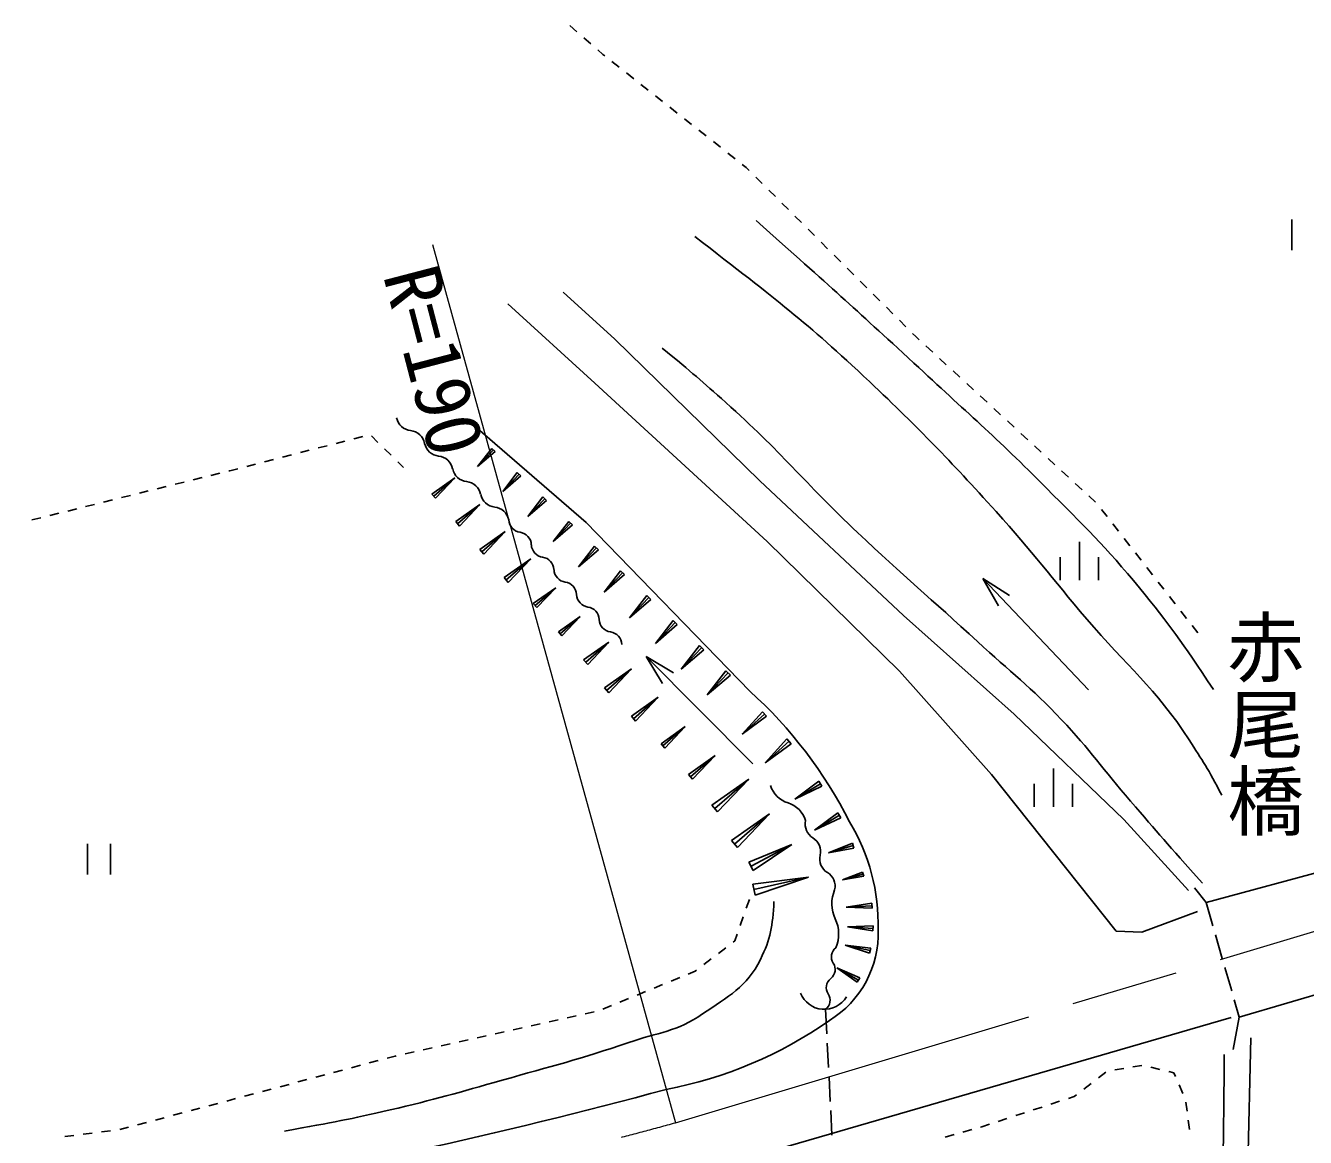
# Model space of a CAD drawing. Units: millimetres, scale not verified. Extents: x 40000 to 680000, y 20000 to 380000.
# Drawn here: x 280172 to 321793, y 281217 to 317383 of the extents above; entities that cross this region are included whole.
import ezdxf
from ezdxf.enums import TextEntityAlignment as Align

# ---------------------------------------------------------------- set-up
doc = ezdxf.new("R2010")
doc.units = ezdxf.units.MM
doc.header["$LTSCALE"] = 1000
doc.linetypes.add('CHAIN', pattern=[18.5, 12, -1.5, 3.5, -1.5])
for name, color, linetype, lineweight in [('M-BGD', 7, 'Continuous', 25), ('M-BGD-HTXT', 7, 'Continuous', 13), ('M-BMK', 2, 'CHAIN', 13)]:
    doc.layers.add(name, color=color, linetype=linetype, lineweight=lineweight)
doc.styles.add('@ＭＳ ゴシック', font='')
doc.styles.add('ＭＳ ゴシック', font='')
doc.styles.get('@ＭＳ ゴシック').set_extended_font_data('@MS Gothic')
doc.styles.get('ＭＳ ゴシック').set_extended_font_data('MS Gothic')

msp = doc.modelspace()

# ---------------------------------------------------------------- linework, layer by layer
at = {"layer": 'M-BGD'}
for p, q in [((297875, 317383), (298101, 317185)), ((298327, 316988), (298553, 316790)), ((298778, 316593), (298944, 316448)), ((298944, 316448), (299007, 316398)), ((299242, 316212), (299478, 316027)), ((299713, 315841), (299949, 315655)), ((300184, 315469), (300420, 315283)), ((300655, 315097), (300890, 314911)), ((301126, 314725), (301361, 314539)), ((301597, 314354), (301832, 314168)), ((302068, 313982), (302303, 313796)), ((302539, 313610), (302774, 313424)), ((303010, 313238), (303245, 313052)), ((303481, 312866), (303610, 312764)), ((303610, 312764), (303706, 312669)), ((303918, 312457), (304130, 312245)), ((304343, 312033), (304555, 311821)), ((304768, 311610), (304980, 311398)), ((305192, 311186), (305405, 310974)), ((321347, 311077), (321347, 310077)), ((305617, 310762), (305830, 310550)), ((306042, 310338), (306254, 310126)), ((306467, 309915), (306679, 309703)), ((306892, 309491), (307104, 309279)), ((307316, 309067), (307529, 308855)), ((299336, 307184), (297650, 308712)), ((307741, 308643), (307954, 308431)), ((298684, 305755), (295860, 308334)), ((308166, 308220), (308378, 308008)), ((308591, 307796), (308803, 307584)), ((304054, 302575), (299336, 307184)), ((309016, 307372), (309123, 307265)), ((309123, 307265), (309232, 307165)), ((309453, 306961), (309673, 306758)), ((309894, 306555), (310115, 306352)), ((310335, 306148), (310556, 305945)), ((304292, 300597), (298684, 305755)), ((310777, 305742), (310997, 305539)), ((311218, 305335), (311439, 305132)), ((311659, 304929), (311880, 304726)), ((298397, 301224), (294868, 304278)), ((312101, 304523), (312321, 304319)), ((290269, 303793), (290559, 303868)), ((290850, 303943), (291141, 304018)), ((291416, 304036), (291631, 303826)), ((312542, 304116), (312763, 303913)), ((288526, 303344), (288816, 303419)), ((289107, 303494), (289397, 303569)), ((289688, 303644), (289978, 303718)), ((291845, 303617), (292060, 303407)), ((295331, 303631), (294873, 303041)), ((295385, 303580), (294873, 303041)), ((295439, 303529), (294873, 303041)), ((295331, 303631), (295439, 303529)), ((312984, 303710), (313204, 303506)), ((287364, 303045), (287654, 303120)), ((287945, 303195), (288235, 303270)), ((292275, 303198), (292464, 303013)), ((313425, 303303), (313646, 303100)), ((285618, 302606), (285909, 302679)), ((286200, 302751), (286491, 302823)), ((286783, 302896), (286815, 302904)), ((286815, 302904), (287073, 302970)), ((293384, 302145), (294132, 302671)), ((293444, 302076), (294132, 302671)), ((293503, 302007), (294132, 302671)), ((296162, 302842), (295687, 302230)), ((296218, 302789), (295687, 302230)), ((296273, 302736), (295687, 302230)), ((296162, 302842), (296273, 302736)), ((313866, 302897), (314087, 302694)), ((283871, 302172), (284162, 302245)), ((284453, 302317), (284745, 302389)), ((285036, 302462), (285327, 302534)), ((308723, 298196), (304054, 302575)), ((314308, 302490), (314528, 302287)), ((282124, 301738), (282415, 301810)), ((282707, 301883), (282998, 301955)), ((283289, 302027), (283580, 302100)), ((293503, 302007), (293384, 302145)), ((294160, 301247), (294948, 301801)), ((294223, 301174), (294948, 301801)), ((294286, 301102), (294948, 301801)), ((296997, 302049), (296505, 301416)), ((297054, 301994), (296505, 301416)), ((297112, 301939), (296505, 301416)), ((296997, 302049), (297112, 301939)), ((314749, 302084), (314970, 301881)), ((280377, 301304), (280669, 301376)), ((280960, 301448), (281251, 301521)), ((281542, 301593), (281833, 301666)), ((315158, 301647), (315342, 301411)), ((294286, 301102), (294160, 301247)), ((294943, 300342), (295771, 300925)), ((295009, 300266), (295771, 300925)), ((295075, 300189), (295771, 300925)), ((297835, 301252), (297327, 300598)), ((297895, 301195), (297327, 300598)), ((297955, 301138), (297327, 300598)), ((297835, 301252), (297955, 301138)), ((303722, 295738), (298397, 301224)), ((315527, 301174), (315711, 300938)), ((308591, 296381), (304292, 300597)), ((314443, 299341), (314443, 300591)), ((315896, 300701), (316081, 300465)), ((295075, 300189), (294943, 300342)), ((298678, 300452), (298153, 299776)), ((298739, 300393), (298153, 299776)), ((298801, 300334), (298153, 299776)), ((298678, 300452), (298801, 300334)), ((313818, 299341), (313818, 300091)), ((315068, 299341), (315068, 300091)), ((316265, 300228), (316450, 299992)), ((295732, 299429), (296601, 300041)), ((295801, 299349), (296601, 300041)), ((295871, 299269), (296601, 300041)), ((316634, 299755), (316819, 299519)), ((295871, 299269), (295732, 299429)), ((299524, 299647), (298983, 298950)), ((299588, 299587), (298983, 298950)), ((299651, 299526), (298983, 298950)), ((299524, 299647), (299651, 299526)), ((314741, 295779), (311303, 299402)), ((311303, 299402), (311810, 298504)), ((311303, 299402), (312173, 298848)), ((317004, 299282), (317188, 299046)), ((296684, 298585), (297411, 299097)), ((296742, 298518), (297411, 299097)), ((296800, 298451), (297411, 299097)), ((300374, 298840), (299816, 298121)), ((300374, 298840), (300506, 298715)), ((296800, 298451), (296684, 298585)), ((300440, 298777), (299816, 298121)), ((300506, 298715), (299816, 298121)), ((317373, 298810), (317557, 298573)), ((297504, 297667), (298211, 298165)), ((297560, 297602), (298211, 298165)), ((297616, 297537), (298211, 298165)), ((301229, 298028), (300654, 297287)), ((301229, 298028), (301364, 297899)), ((312326, 294982), (308723, 298196)), ((317742, 298337), (317927, 298100)), ((297616, 297537), (297504, 297667)), ((301296, 297964), (300654, 297287)), ((301364, 297899), (300654, 297287)), ((318111, 297864), (318292, 297632)), ((298321, 296748), (299139, 297324)), ((298387, 296673), (299139, 297324)), ((298452, 296598), (299139, 297324)), ((302087, 297213), (301495, 296450)), ((302087, 297213), (302226, 297080)), ((303825, 293372), (300359, 296865)), ((300359, 296865), (300886, 295979)), ((300359, 296865), (301241, 296332)), ((302157, 297146), (301495, 296450)), ((302226, 297080), (301495, 296450)), ((298452, 296598), (298321, 296748)), ((298995, 295839), (299873, 296457)), ((299065, 295758), (299873, 296457)), ((299135, 295678), (299873, 296457)), ((302949, 296393), (302340, 295609)), ((302949, 296393), (303093, 296257)), ((311579, 293024), (308591, 296381)), ((303021, 296325), (302340, 295609)), ((303093, 296257), (302340, 295609)), ((299135, 295678), (298995, 295839)), ((299872, 294918), (300747, 295534)), ((299941, 294838), (300747, 295534)), ((300011, 294757), (300747, 295534)), ((300011, 294757), (299872, 294918)), ((304132, 295060), (303475, 294334)), ((304197, 294988), (303475, 294334)), ((304263, 294915), (303475, 294334)), ((304132, 295060), (304263, 294915)), ((315892, 291562), (312326, 294982)), ((300838, 294024), (301627, 294580)), ((300901, 293952), (301627, 294580)), ((300963, 293879), (301627, 294580)), ((300963, 293879), (300838, 294024)), ((304929, 294179), (304227, 293403)), ((304999, 294102), (304227, 293403)), ((305069, 294024), (304227, 293403)), ((304929, 294179), (305069, 294024)), ((301726, 293025), (302594, 293636)), ((301796, 292945), (302594, 293636)), ((301865, 292865), (302594, 293636)), ((301865, 292865), (301726, 293025)), ((315641, 287926), (311579, 293024)), ((313597, 291972), (313597, 293222)), ((302486, 292027), (303689, 292874)), ((302582, 291916), (303689, 292874)), ((302678, 291806), (303689, 292874)), ((305970, 292806), (305183, 292218)), ((306021, 292723), (305183, 292218)), ((306071, 292639), (305183, 292218)), ((305970, 292806), (306071, 292639)), ((312972, 291972), (312972, 292722)), ((314222, 291972), (314222, 292722)), ((302678, 291806), (302486, 292027)), ((306589, 291779), (305828, 291211)), ((306589, 291779), (306686, 291617)), ((303132, 290872), (304366, 291740)), ((303230, 290758), (304366, 291740)), ((303328, 290645), (304366, 291740)), ((306637, 291698), (305828, 291211)), ((306686, 291617), (305828, 291211)), ((317990, 289245), (315892, 291562)), ((282180, 290768), (282180, 289768)), ((282930, 290768), (282930, 289768)), ((303328, 290645), (303132, 290872)), ((303694, 290169), (305087, 290747)), ((303765, 290036), (305087, 290747)), ((303836, 289904), (305087, 290747)), ((307060, 290791), (306287, 290471)), ((307084, 290711), (306287, 290471)), ((307108, 290631), (306287, 290471)), ((307060, 290791), (307108, 290631)), ((303836, 289904), (303694, 290169)), ((307392, 289850), (306741, 289599)), ((307410, 289783), (306741, 289599)), ((307429, 289716), (306741, 289599)), ((307392, 289850), (307429, 289716)), ((318565, 288863), (323077, 290082)), ((303820, 289456), (305633, 289678)), ((303900, 289101), (303820, 289456)), ((303860, 289279), (305633, 289678)), ((303900, 289101), (305633, 289678)), ((318183, 289336), (318565, 288863)), ((303611, 288676), (303709, 288960)), ((318565, 288863), (318786, 288094)), ((307689, 288837), (306862, 288710)), ((307693, 288754), (306862, 288710)), ((307698, 288671), (306862, 288710)), ((307689, 288837), (307698, 288671)), ((318279, 288563), (316477, 287889)), ((303415, 288109), (303513, 288393)), ((307737, 288100), (306901, 288070)), ((307732, 288017), (306901, 288070)), ((307726, 287934), (306901, 288070)), ((307737, 288100), (307726, 287934)), ((303186, 287566), (303242, 287609)), ((303242, 287609), (303317, 287826)), ((316477, 287889), (315641, 287926)), ((318869, 287806), (319091, 287037)), ((302708, 287203), (302947, 287385)), ((307639, 287297), (306823, 287465)), ((307655, 287378), (306823, 287465)), ((307622, 287215), (306823, 287465)), ((307655, 287378), (307622, 287215)), ((302231, 286839), (302470, 287021)), ((301167, 286303), (301444, 286418)), ((301722, 286532), (301952, 286627)), ((301952, 286627), (301993, 286657)), ((307258, 286337), (306549, 286738)), ((307298, 286407), (306549, 286738)), ((307218, 286266), (306549, 286738)), ((307298, 286407), (307218, 286266)), ((319174, 286749), (319395, 285980)), ((319639, 285133), (324241, 286479)), ((300057, 285846), (300335, 285961)), ((300612, 286075), (300889, 286189)), ((299502, 285618), (299780, 285732)), ((319478, 285691), (319639, 285133)), ((297783, 285107), (298076, 285172)), ((298369, 285237), (298662, 285302)), ((298948, 285389), (299225, 285504)), ((302045, 280088), (319382, 285113)), ((306189, 285384), (306230, 284585)), ((319438, 284078), (319639, 285133)), ((296026, 284716), (296319, 284781)), ((296612, 284846), (296905, 284912)), ((297197, 284977), (297490, 285042)), ((294269, 284326), (294562, 284391)), ((294855, 284456), (295147, 284521)), ((295440, 284586), (295733, 284651)), ((306245, 284286), (306285, 283487)), ((320019, 284460), (319773, 274198)), ((291929, 283794), (292189, 283864)), ((292189, 283864), (292219, 283870)), ((292512, 283935), (292805, 284000)), ((293097, 284065), (293390, 284131)), ((293683, 284196), (293976, 284261)), ((290769, 283484), (291059, 283562)), ((291349, 283639), (291639, 283717)), ((315590, 283413), (315885, 283463)), ((316181, 283512), (316477, 283561)), ((316769, 283502), (317061, 283431)), ((289030, 283020), (289320, 283097)), ((289610, 283175), (289900, 283252)), ((290190, 283330), (290480, 283407)), ((306300, 283187), (306340, 282388)), ((315068, 283153), (315306, 283335)), ((317352, 283360), (317515, 283320)), ((317515, 283320), (317568, 283199)), ((287291, 282555), (287581, 282633)), ((287871, 282710), (288161, 282788)), ((288451, 282865), (288741, 282942)), ((314276, 282547), (314353, 282606)), ((314591, 282788), (314830, 282970)), ((317688, 282924), (317808, 282649)), ((286132, 282246), (286422, 282323)), ((286712, 282400), (287002, 282478)), ((312942, 282112), (313228, 282205)), ((313513, 282298), (313798, 282391)), ((314083, 282484), (314276, 282547)), ((317907, 282368), (317945, 282070)), ((284393, 281781), (284683, 281858)), ((284973, 281936), (285263, 282013)), ((285552, 282091), (285842, 282168)), ((306355, 282088), (306396, 281289)), ((311802, 281739), (312087, 281832)), ((312372, 281925), (312657, 282018)), ((317984, 281773), (318022, 281475)), ((282044, 281319), (282341, 281357)), ((282639, 281394), (282936, 281432)), ((283234, 281471), (283523, 281549)), ((283813, 281626), (284103, 281704)), ((310653, 281391), (310942, 281473)), ((311231, 281554), (311267, 281565)), ((311267, 281565), (311516, 281646)), ((281448, 281243), (281746, 281281)), ((310076, 281229), (310365, 281310))]:
    msp.add_line(p, q, dxfattribs=at)
for centre, radius, start, end in [((292750, 304727), 523, 191.694, 263.7551), ((292636, 303688), 523, 11.694, 83.7551), ((293661, 303898), 523, 191.694, 263.7551), ((293547, 302859), 523, 11.694, 83.7551), ((294573, 303069), 523, 191.694, 263.7551), ((294459, 302030), 523, 11.694, 83.7551), ((295484, 302241), 523, 191.694, 263.7551), ((295371, 301201), 523, 11.694, 83.7551), ((296307, 301321), 423, 182.0467, 262.4432), ((296196, 300482), 423, 2.0467, 82.4432), ((297043, 300510), 423, 182.0467, 262.4432), ((296932, 299671), 423, 2.0467, 82.4432), ((297779, 299700), 423, 182.0467, 262.4432), ((297668, 298860), 423, 2.0467, 82.4432), ((298516, 298889), 423, 182.0467, 262.4432), ((298404, 298050), 423, 2.0467, 82.4432), ((299252, 298078), 423, 182.0467, 262.4432), ((299141, 297239), 423, 2.0467, 82.4432), ((293935, 284905), 14598, 26.7697, 47.9046), ((305225, 292926), 869, 197.2433, 252.7567), ((304710, 291265), 869, 17.2433, 72.7567), ((306040, 291400), 514, 166.3378, 239.0498), ((301442, 288142), 6457, 358.4688, 31.1352), ((305512, 290519), 514, 346.3378, 59.0498), ((306511, 290274), 514, 166.3378, 239.0498), ((305983, 289393), 514, 346.3378, 59.0498), ((307549, 288823), 1156, 157.2406, 205.2502), ((305457, 287836), 1156, 337.2405, 25.2502), ((304574, 287855), 3325, 301.5549, 1.9702), ((306749, 287092), 371, 127.4684, 213.6087), ((306131, 286682), 371, 307.4684, 33.6087), ((306582, 286091), 371, 127.4684, 213.6087), ((306150, 286219), 836, 201.5446, 329.1784), ((305964, 285680), 371, 307.4684, 33.6087), ((298441, 296247), 13711, 280.7823, 305.044), ((255924, 449394), 172607, 274.00567, 285.14026)]:
    msp.add_arc(centre, radius, start, end, dxfattribs=at)
for points, knots in [([(318801, 295787), (317735, 297380), (317409, 297854), (316400, 299089), (315302, 300432), (314591, 301104), (313371, 302337), (311742, 303982), (310757, 304830), (309059, 306403), (307076, 308239), (306428, 308812), (303928, 311042)], [0, 0, 0, 0, 1, 1, 1, 2, 2, 2, 3, 3, 3, 4, 4, 4, 4]), ([(301936, 310524), (304688, 308386), (305513, 307780), (307612, 305803), (309291, 304221), (310185, 303283), (311733, 301573), (312931, 300249), (313527, 299442), (314680, 298079), (315980, 296544), (316919, 295840), (318010, 294150), (318453, 293463), (318627, 293208), (319074, 292349)], [0, 0, 0, 0, 1, 1, 1, 2, 2, 2, 3, 3, 3, 4, 4, 4, 5, 5, 5, 5]), ([(318446, 289483), (317301, 290773), (317006, 291104), (316100, 292157), (315216, 293184), (314791, 293820), (313862, 294805), (312863, 295864), (312204, 296357), (311133, 297343), (309617, 298738), (308728, 299476), (307230, 300890), (305520, 302505), (304705, 303560), (302946, 305120), (302148, 305828), (301880, 306071), (300872, 306894)], [0, 0, 0, 0, 1, 1, 1, 2, 2, 2, 3, 3, 3, 4, 4, 4, 5, 5, 5, 6, 6, 6, 6]), ([(304508, 288889), (304469, 288091), (304403, 287685), (304071, 287006), (303628, 286099), (303019, 285808), (302188, 285233), (301362, 284659), (300738, 284632), (299787, 284305), (298198, 283759), (297282, 283535), (295666, 283077), (294251, 282676), (293460, 282443), (292027, 282112), (290692, 281804), (290240, 281720), (288589, 281421)], [0, 0, 0, 0, 1, 1, 1, 2, 2, 2, 3, 3, 3, 4, 4, 4, 5, 5, 5, 6, 6, 6, 6]), ([(319156, 283916), (319128, 281402), (319122, 280773), (319101, 278758), (319079, 276498), (319025, 275232), (319047, 272973), (319061, 271501), (319014, 270671), (319156, 269206), (319282, 267906), (319374, 267153), (319838, 265932), (320156, 265096), (320314, 264766), (320838, 263871)], [0, 0, 0, 0, 1, 1, 1, 2, 2, 2, 3, 3, 3, 4, 4, 4, 5, 5, 5, 5])]:
    msp.add_open_spline(points, degree=3, knots=knots, dxfattribs=at)
at = {"layer": 'M-BGD-HTXT'}
msp.add_line((293406, 310265), (301307, 281692), dxfattribs=at)
at = {"layer": 'M-BMK'}
msp.add_line((301307, 281692), (361334, 299695), dxfattribs=at)
msp.add_arc((250860, 466836), 191893, 275.14461, 285.24147, dxfattribs=at)

# ---------------------------------------------------------------- texts
at = {"layer": 'M-BGD', "style": '@ＭＳ ゴシック'}
msp.add_text('赤尾橋', height=1833, rotation=270.002, dxfattribs=at).set_placement((319003, 298429), align=Align.BOTTOM_LEFT)
at = {"layer": 'M-BGD-HTXT', "style": 'ＭＳ ゴシック'}
msp.add_text('R=190', height=1833, rotation=284.636, dxfattribs=at).set_placement((291256, 309134), align=Align.BOTTOM_LEFT)

doc.saveas('drawing.dxf')
